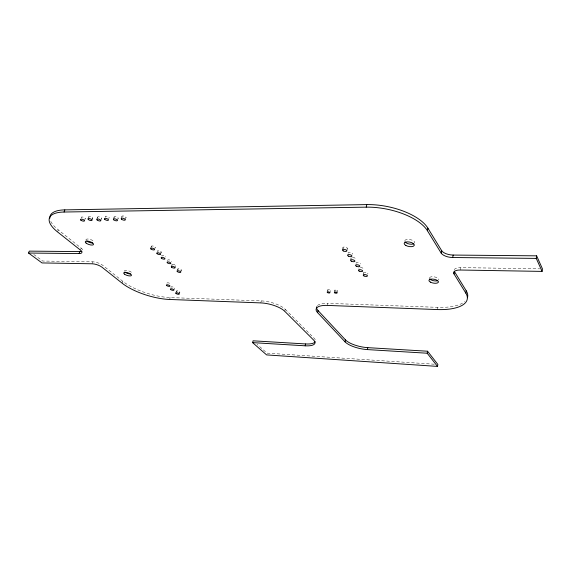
<?xml version="1.0" encoding="UTF-8"?>
<svg xmlns="http://www.w3.org/2000/svg" width="571" height="571" viewBox="0 0 571 571"><rect width="100%" height="100%" fill="white"/><g stroke="black" fill="none" stroke-linecap="round" stroke-linejoin="round"><path stroke-width="0.43" stroke-dasharray="2.85 2.14" d="M460.205 270.019L460.64 267.599L539.781 268.841M437.208 309.553L437.622 307.341A42.525 16.88 10.6 0 0 464.616 301.631M363.235 274.965L363.734 272.702M350.594 260.176L351.115 257.864A2.205 0.914 12.5 0 0 351.244 258.363M337.054 292.959L337.554 290.81A1.392 0.535 12.9 0 0 335.677 289.868A1.392 0.535 12.9 0 0 335.37 290.746A1.392 0.535 12.9 0 0 337.554 290.81M346.811 250.933L347.354 248.592M342.45 249.862L342.993 247.514M334.349 292.295L334.849 290.139M327.176 292.074L327.675 289.932M329.874 292.745L330.373 290.596M327.311 305.414L327.79 303.329L437.622 307.341M284.722 311.274L285.222 309.275A18.172 6.352 14.4 0 0 261.282 300.903L170.187 297.57A36.401 12.391 17 0 1 122.858 281.36L102.652 265.258A7.416 2.498 18.2 0 0 92.709 261.825L42.689 261.04L33.496 254.259M260.761 302.901L261.282 300.903M179.301 293.972L179.872 292.038M173.905 290.004L174.49 288.055M180.779 272.074L181.385 270.04M175.775 293.101L176.353 291.167M177.031 271.154L177.645 269.112M169.616 299.468L170.187 297.57M171.286 266.757L171.907 264.708A1.956 0.707 16.8 0 0 172.906 265.594M175.061 267.692L175.675 265.643M160.629 254.152L161.279 252.068M154.563 249.477L155.219 247.379M150.658 248.513L151.322 246.415M122.244 283.273L122.858 281.36M125.313 219.685L126.034 217.501M121.195 218.672L121.923 216.488M117.448 220.299L118.168 218.122M113.358 219.293L114.086 217.116M92.045 263.781L92.709 261.825M100.803 220.47L101.538 218.322M96.756 219.471L97.498 217.323M80.49 250.134L81.175 248.135L58.299 229.892A40.598 14.789 19 0 1 50.798 221.412M92.01 220.049L92.752 217.901M87.984 219.05L88.726 216.909M84.508 220.642L85.25 218.515M57.564 231.94L58.299 229.892M434.295 364.212L267.071 353.142L257.071 344.334M285.222 309.275L314.05 338.146A17.13 5.646 13.6 0 1 315.278 339.866M172.135 264.394A1.956 0.707 16.8 0 1 175.083 264.973A1.956 0.707 16.8 0 1 174.783 266.057M178.623 269.983A1.941 0.699 16.6 0 1 178.052 268.748A1.941 0.699 16.6 0 1 180.921 269.455A1.941 0.699 16.6 0 1 180.493 270.447M122.287 217.016A2.156 0.835 18.6 0 1 122.529 215.959A2.156 0.835 18.6 0 1 125.17 216.609A2.156 0.835 18.6 0 1 125.841 217.894M114.45 217.637A2.148 0.828 18.7 0 1 114.671 216.595A2.148 0.828 18.7 0 1 117.305 217.244A2.148 0.828 18.7 0 1 117.99 218.515M105.528 217.223A2.141 0.821 18.9 0 1 105.992 216.159A2.141 0.821 18.9 0 1 108.847 217.18A2.141 0.821 18.9 0 1 108.376 218.236M97.877 217.844A2.134 0.807 19 0 1 98.055 216.809A2.134 0.807 19 0 1 100.653 217.444A2.134 0.807 19 0 1 101.374 218.7M89.112 217.423A2.127 0.799 19.2 0 1 89.533 216.373A2.127 0.799 19.2 0 1 92.366 217.387A2.127 0.799 19.2 0 1 91.945 218.429M81.639 218.036A2.12 0.785 19.3 0 1 81.774 217.016A2.12 0.785 19.3 0 1 84.344 217.651A2.12 0.785 19.3 0 1 85.1 218.893M162.085 256.172A1.991 0.735 17.1 0 1 162.407 255.287A1.991 0.735 17.1 0 1 164.876 255.894A1.991 0.735 17.1 0 1 165.397 256.993M167.981 260.711A1.977 0.721 17 0 1 168.324 259.841A1.977 0.721 17 0 1 170.765 260.447A1.977 0.721 17 0 1 171.271 261.518M81.175 248.135A7.687 2.641 18.8 0 1 82.602 249.891M454.223 269.74A9.093 3.797 9.4 0 1 460.64 267.599M317.433 305.585A18.879 6.831 12.9 0 1 327.79 303.329M86.007 240.013A4.34 1.542 18.7 0 1 89.64 239.278A4.34 1.542 18.7 0 1 94.222 242.04M404.768 240.612A5.139 2.263 10.8 0 1 410.756 239.734A5.139 2.263 10.8 0 1 414.689 243.053M429.492 277.713A4.818 1.963 10.3 0 1 435.202 277.063A4.818 1.963 10.3 0 1 438.764 279.997M177.274 291.952A1.827 0.621 16.4 0 1 176.732 290.846A1.827 0.621 16.4 0 1 179.43 291.51A1.827 0.621 16.4 0 1 179.03 292.388M171.207 287.57A1.841 0.628 16.5 0 1 171.528 286.82A1.841 0.628 16.5 0 1 173.812 287.384A1.841 0.628 16.5 0 1 174.276 288.334M166.968 283.173A1.856 0.642 16.6 0 1 168.688 282.938A1.856 0.642 16.6 0 1 170.543 284.058M328.204 290.532A1.385 0.528 13.1 0 1 328.104 289.69A1.385 0.528 13.1 0 1 330.166 290.196A1.385 0.528 13.1 0 1 329.553 290.867M343.821 248.571A2.248 0.949 12.8 0 1 343.442 247.129A2.248 0.949 12.8 0 1 346.533 247.536A2.248 0.949 12.8 0 1 346.904 248.97M348.239 253.26A2.227 0.935 12.6 0 1 349.117 252.254A2.227 0.935 12.6 0 1 351.9 252.939A2.227 0.935 12.6 0 1 351.979 254.181M352.457 257.371A2.205 0.914 12.5 0 1 354.605 257.899A2.205 0.914 12.5 0 1 355.398 258.92M356.183 263.402A2.191 0.899 12.4 0 1 357.953 262.474A2.191 0.899 12.4 0 1 360.308 263.952M360.28 267.371A2.17 0.885 12.3 0 1 362.763 268.127A2.17 0.885 12.3 0 1 362.699 269.212M359.059 268.32A2.17 0.885 12.3 0 1 358.945 267.835M363.848 273.181A2.148 0.871 12.1 0 1 364.733 272.26A2.148 0.871 12.1 0 1 367.417 272.924A2.148 0.871 12.1 0 1 367.453 274.066M151.636 246.886A2.034 0.757 17.5 0 1 151.943 245.965A2.034 0.757 17.5 0 1 154.448 246.586A2.034 0.757 17.5 0 1 155.005 247.721M158.452 252.039A2.013 0.742 17.3 0 1 157.803 250.712A2.013 0.742 17.3 0 1 160.765 251.44A2.013 0.742 17.3 0 1 160.387 252.518M124.342 271.232A4.061 1.385 17.5 0 1 128.946 270.968A4.061 1.385 17.5 0 1 131.737 273.787"/><path stroke-width="0.86" d="M316.57 307.669A18.879 6.831 12.9 0 0 318.09 310.61L345.484 339.909A17.801 6.024 12.3 0 0 367.781 347.653L427.565 351.222L437.857 364.448L437.5 366.404L427.194 353.221L367.367 349.588A17.815 5.995 12.3 0 1 345.048 341.851L317.612 312.651A18.9 6.795 12.9 0 1 327.311 305.414L437.208 309.553A42.568 16.802 10.6 0 0 465.843 293.144L453.995 273.894A9.107 3.776 9.4 0 1 460.205 270.019L542.086 271.403L542.45 268.884L536.633 255.837L453.16 255.059A9.421 4.111 9.6 0 1 441.683 250.69L427.915 228.186A47.265 21.263 11.6 0 0 366.768 204.596L64.837 209.878A40.598 14.789 19 0 0 49.877 218.122M542.086 271.403L536.262 258.399L536.633 255.837M465.843 293.144L466.243 290.817L454.423 271.503A9.093 3.797 9.4 0 1 454.28 271.239M453.995 273.894L454.423 271.503M536.262 258.399L452.71 257.521L453.16 255.059M427.194 353.221L427.565 351.222M452.71 257.521A9.436 4.09 9.6 0 1 441.219 253.146L441.683 250.69M441.219 253.146L427.415 230.72L427.915 228.186M367.367 349.588L367.781 347.653M345.048 341.851L345.484 339.909M81.874 251.254A7.687 2.641 18.8 0 1 79.762 251.59L29.257 251.126L28.55 253.039L79.076 253.574A7.694 2.627 18.8 0 0 80.49 250.134L57.564 231.94A40.634 14.725 19 0 1 64.066 212.027L366.197 207.152L366.768 204.596M317.612 312.651L318.09 310.61M305.585 343.942L253.074 340.816L252.603 342.621L305.142 345.812L305.585 343.942A17.13 5.646 13.6 0 0 315.206 341.743M79.076 253.574L79.762 251.59M64.066 212.027L64.837 209.878M437.5 366.404L266.621 354.912L252.603 342.621M28.55 253.039L42.011 262.938L92.045 263.781A7.416 2.484 18.1 0 1 102.002 267.214L122.244 283.273A36.437 12.334 17 0 0 169.616 299.468L260.761 302.901A18.186 6.324 14.4 0 1 284.722 311.274L313.6 340.052A17.144 5.617 13.6 0 1 305.142 345.812M466.243 290.817A42.525 16.88 10.6 0 1 467.421 297.748M316.584 307.212A18.879 6.831 12.9 0 1 316.677 306.777M92.573 243.032A4.34 1.542 18.7 0 1 86.799 241.019M413.504 243.931A5.139 2.263 10.8 0 1 404.939 241.819M437.6 280.732A4.818 1.963 10.3 0 1 429.592 278.755M366.197 207.152A47.314 21.17 11.6 0 1 427.415 230.72M130.424 273.987A4.061 1.385 17.5 0 1 125.02 272.124M171.571 267.192A1.963 0.707 16.8 0 0 174.833 267.999A1.963 0.707 16.8 0 0 173.12 266.471A1.963 0.707 16.8 0 0 171.571 267.192M177.31 271.575A1.941 0.699 16.6 0 0 180.55 272.381A1.941 0.699 16.6 0 0 178.859 270.875A1.941 0.699 16.6 0 0 177.31 271.575M121.552 219.193A2.163 0.835 18.6 0 0 125.12 220.078A2.163 0.835 18.6 0 0 123.093 218.265A2.163 0.835 18.6 0 0 121.552 219.193M113.722 219.806A2.148 0.821 18.7 0 0 117.262 220.684A2.148 0.821 18.7 0 0 115.221 218.886A2.148 0.821 18.7 0 0 113.722 219.806M104.786 219.378A2.141 0.814 18.9 0 0 108.312 220.256A2.141 0.814 18.9 0 0 106.256 218.457A2.141 0.814 18.9 0 0 104.786 219.378M97.134 219.985A2.134 0.807 19 0 0 100.639 220.856A2.134 0.807 19 0 0 98.569 219.071A2.134 0.807 19 0 0 97.134 219.985M88.362 219.564A2.127 0.792 19.2 0 0 91.86 220.427A2.127 0.792 19.2 0 0 89.768 218.65A2.127 0.792 19.2 0 0 88.362 219.564M80.889 220.163A2.12 0.785 19.3 0 0 84.358 221.02A2.12 0.785 19.3 0 0 82.26 219.257A2.12 0.785 19.3 0 0 80.889 220.163M161.443 258.242A1.998 0.728 17.1 0 0 164.762 259.063A1.998 0.728 17.1 0 0 162.985 257.485A1.998 0.728 17.1 0 0 161.443 258.242M167.353 262.767A1.977 0.721 16.9 0 0 170.643 263.581A1.977 0.721 16.9 0 0 168.902 262.025A1.977 0.721 16.9 0 0 167.353 262.767M86.078 243.039A4.34 1.535 18.7 0 0 93.209 244.809A4.34 1.535 18.7 0 0 88.955 241.326A4.34 1.535 18.7 0 0 86.078 243.039M405.853 245.459A5.139 2.248 10.8 0 0 414.196 245.516A5.139 2.248 10.8 0 0 407.658 241.868A5.139 2.248 10.8 0 0 405.853 245.459M430.434 282.131A4.825 1.956 10.3 0 0 438.328 282.331A4.825 1.956 10.3 0 0 432.318 279.069A4.825 1.956 10.3 0 0 430.434 282.131M176.032 293.487A1.827 0.621 16.3 0 0 179.087 294.243A1.827 0.621 16.3 0 0 177.488 292.88A1.827 0.621 16.3 0 0 176.032 293.487M170.622 289.511A1.841 0.628 16.5 0 0 173.698 290.275A1.841 0.628 16.5 0 0 172.078 288.897A1.841 0.628 16.5 0 0 170.622 289.511M166.646 285.529A1.863 0.635 16.6 0 0 169.744 286.299A1.863 0.635 16.6 0 0 168.102 284.9A1.863 0.635 16.6 0 0 166.646 285.529M334.87 292.894A1.392 0.528 12.9 0 0 337.054 292.959A1.392 0.528 12.9 0 0 335.184 292.024A1.392 0.528 12.9 0 0 334.87 292.894M327.704 292.673A1.392 0.528 13.1 0 0 329.874 292.745A1.392 0.528 13.1 0 0 327.997 291.81A1.392 0.528 13.1 0 0 327.704 292.673M343.271 250.905A2.248 0.949 12.8 0 0 346.811 250.933A2.248 0.949 12.8 0 0 343.813 249.349A2.248 0.949 12.8 0 0 343.271 250.905M348.374 256.101A2.227 0.928 12.6 0 0 351.9 256.143A2.227 0.928 12.6 0 0 348.931 254.573A2.227 0.928 12.6 0 0 348.374 256.101M351.379 261.183A2.205 0.914 12.5 0 0 354.876 261.233A2.205 0.914 12.5 0 0 351.943 259.691A2.205 0.914 12.5 0 0 351.379 261.183M356.325 266.193A2.191 0.899 12.4 0 0 359.794 266.25A2.191 0.899 12.4 0 0 356.896 264.73A2.191 0.899 12.4 0 0 356.325 266.193M359.195 271.082A2.17 0.878 12.3 0 0 362.642 271.146A2.17 0.878 12.3 0 0 359.773 269.655A2.17 0.878 12.3 0 0 359.195 271.082M363.984 275.921A2.156 0.864 12.2 0 0 367.41 276A2.156 0.864 12.2 0 0 364.576 274.523A2.156 0.864 12.2 0 0 363.984 275.921M150.972 248.985A2.034 0.749 17.5 0 0 154.348 249.82A2.034 0.749 17.5 0 0 152.514 248.185A2.034 0.749 17.5 0 0 150.972 248.985M157.061 253.66A2.013 0.742 17.3 0 0 160.415 254.488A2.013 0.742 17.3 0 0 158.61 252.882A2.013 0.742 17.3 0 0 157.061 253.66M124.378 274.066A4.068 1.378 17.5 0 0 131.109 275.736A4.068 1.378 17.5 0 0 127.312 272.631A4.068 1.378 17.5 0 0 124.378 274.066"/></g></svg>
